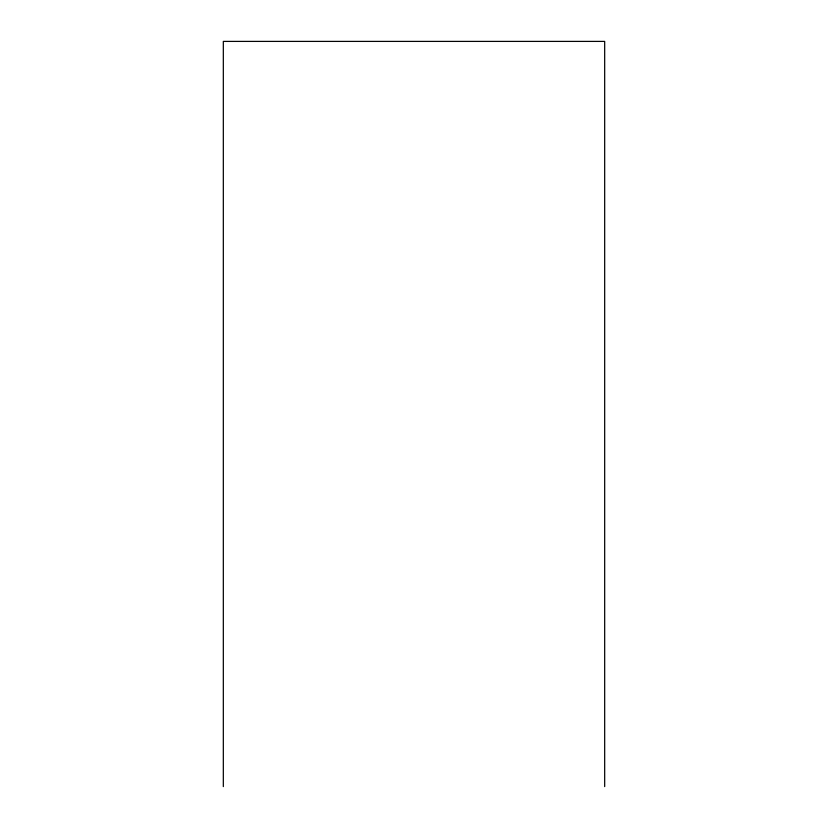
<?xml version="1.0" encoding="UTF-8"?>
<svg xmlns="http://www.w3.org/2000/svg" width="828" height="828" viewBox="0 0 828 828"><rect width="100%" height="100%" fill="white"/><g stroke="black" fill="none" stroke-linecap="round" stroke-linejoin="round"><path stroke-width="1.24" d="M604.678 786.6L604.678 41.4L223.322 41.4L223.322 786.6"/></g></svg>
